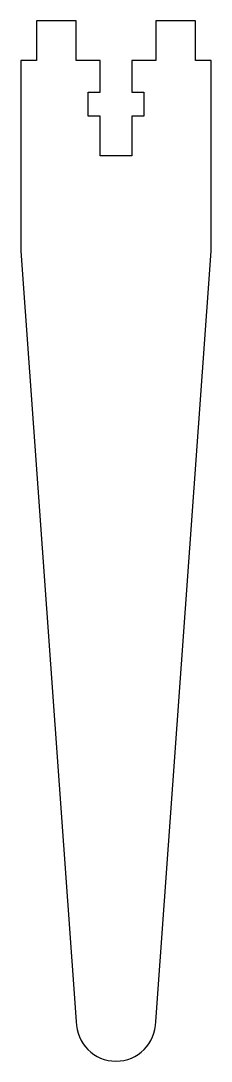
# Model space of a CAD drawing. Header units: millimetres. Extents: x 0 to 24, y -102 to 29.
import ezdxf

# ---------------------------------------------------------------- set-up
doc = ezdxf.new("R2010")
doc.units = ezdxf.units.MM

msp = doc.modelspace()

# ---------------------------------------------------------------- linework, layer by layer
at = {"color": 7, "linetype": 'Continuous', "lineweight": 25}
for p, q in [((2, 29), (2, 24)), ((7, 29), (2, 29)), ((7, 24), (7, 29)), ((17, 29), (17, 24)), ((22, 29), (17, 29)), ((22, 24), (22, 29)), ((0, 24), (0, 0)), ((2, 24), (0, 24)), ((10, 24), (7, 24)), ((10, 20), (10, 24)), ((14, 24), (14, 20)), ((17, 24), (14, 24)), ((24, 24), (22, 24)), ((24, 0), (24, 24)), ((8.5, 20), (10, 20)), ((8.5, 17), (8.5, 20)), ((14, 20), (15.5, 20)), ((15.5, 20), (15.5, 17)), ((10, 17), (8.5, 17)), ((10, 12), (10, 17)), ((14, 17), (14, 12)), ((15.5, 17), (14, 17)), ((14, 12), (10, 12)), ((0, 0), (7, -97)), ((17, -97), (24, 0))]:
    msp.add_line(p, q, dxfattribs=at)
msp.add_arc((12, -97), 5, 180, 0, dxfattribs=at)

doc.saveas('drawing.dxf')
